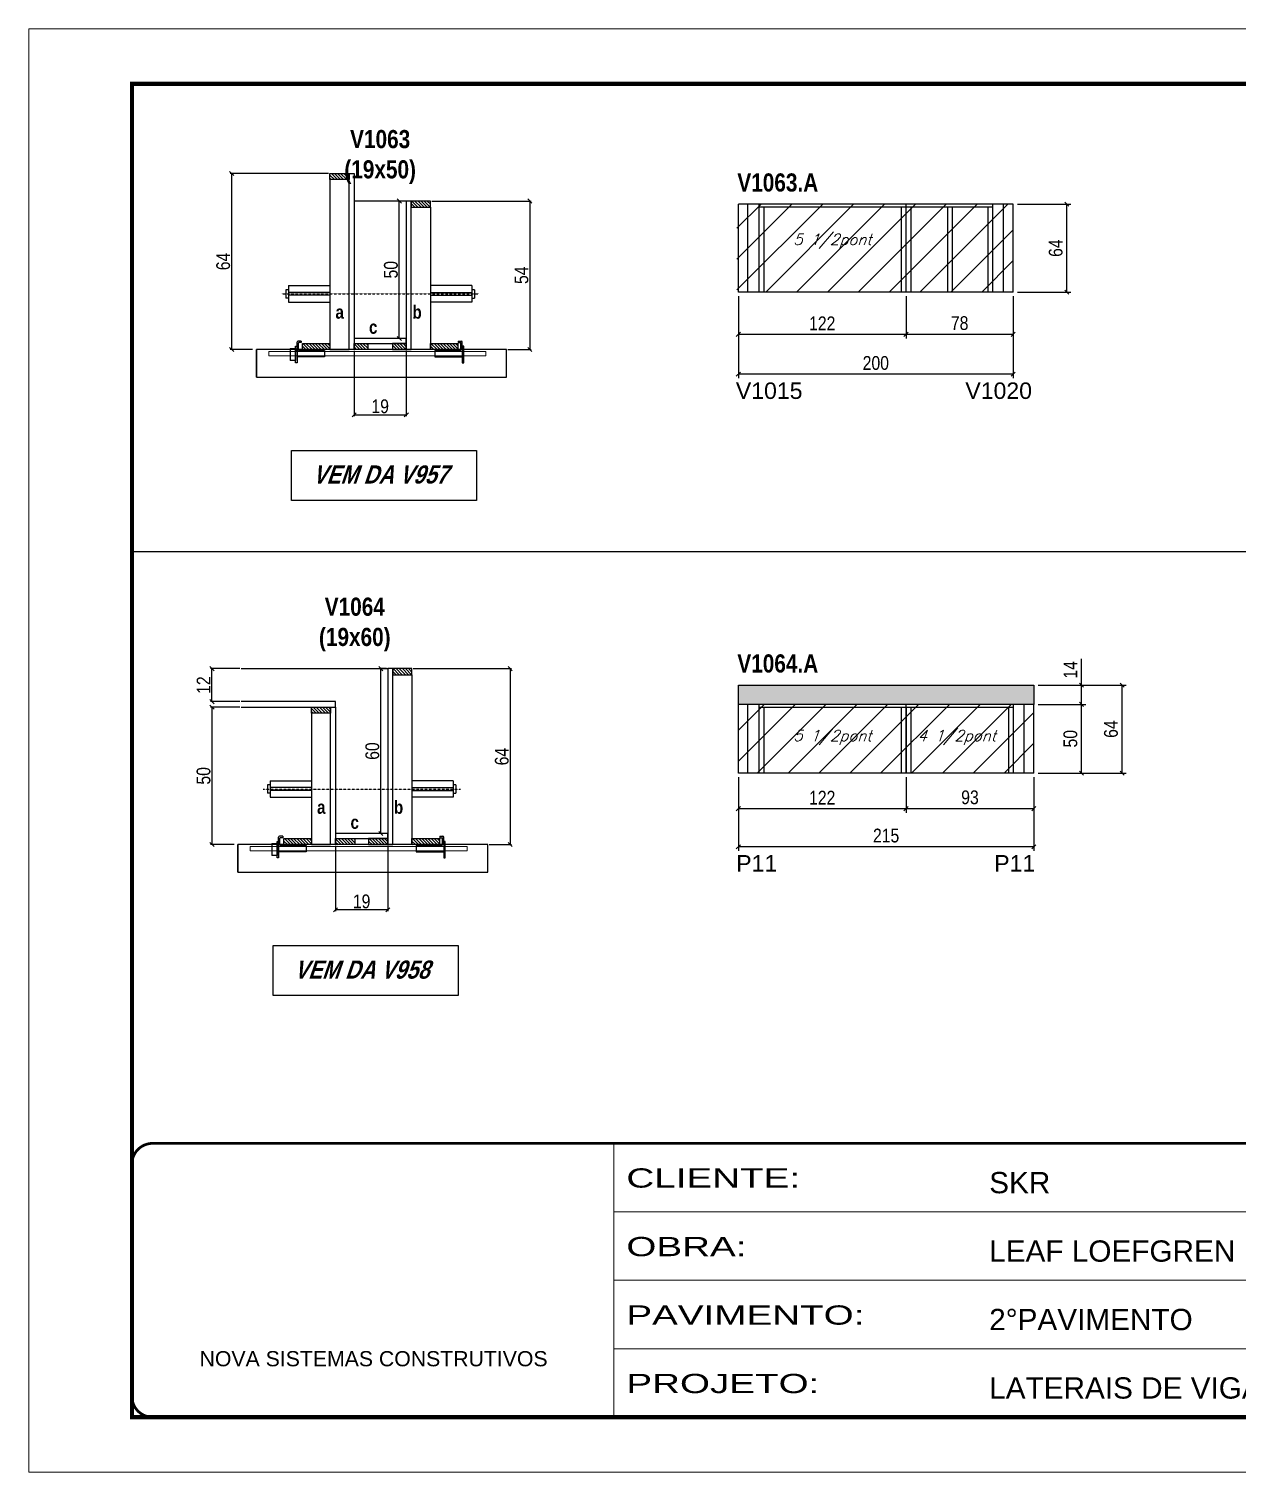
# Model space of a CAD drawing. Extents: x 3309 to 9563, y -2522 to 14608.
# Drawn here: x 8078 to 8957, y 5518 to 6568 of the extents above; entities that cross this region are included whole.
import ezdxf

# ---------------------------------------------------------------- set-up
doc = ezdxf.new("R2010")
doc.units = 0
for name, pattern in [('CONTINUO', [0]), ('DASHED', [0.75, 0.5, -0.25]), ('HIDDEN', [0.375, 0.25, -0.125])]:
    doc.linetypes.add(name, pattern=pattern)
for name, color, linetype in [('5', 5, 'Continuous'), ('barrote', 251, 'Continuous'), ('COTA', 241, 'Continuous'), ('detalhes', 4, 'Continuous'), ('NOMENCLATURA', 7, 'Continuous'), ('Painéis', 200, 'Continuous'), ('presilha', 1, 'Continuous'), ('SARR_2.2x10', 60, 'Continuous'), ('SARR_2.2x7', 40, 'Continuous'), ('SARR_3.5x7', 81, 'Continuous'), ('TENSOR', 3, 'Continuous'), ('texto', 7, 'Continuous')]:
    doc.layers.add(name, color=color, linetype=linetype)
for name, color, linetype, lineweight in [('CONCRETO', 251, 'Continuous', 25), ('Folhas', 255, 'Continuous', 9), ('Hachura', 251, 'Continuous', 9), ('SARRAFO DE PRESSAO', 251, 'DASHED', 9), ('SCO-___-LAJ', 2, 'Continuous', 0)]:
    doc.layers.add(name, color=color, linetype=linetype, lineweight=lineweight)
doc.styles.add('ARIAL', font='arial.ttf')
doc.styles.add('COTA TECNICA', font='techl___.ttf', dxfattribs={"height": 10})
doc.styles.add('COTA TECNICA 2X', font='techl___.ttf', dxfattribs={"height": 10})
doc.styles.add('Romans', font='romans.shx')
doc.styles.get("Standard").update_dxf_attribs({"font": 'arial.ttf'})
doc.styles.add('TECNICA', font='techb___.ttf', dxfattribs={"height": 10})
doc.styles.add('Tecnologia', font='')
doc.styles.get('Tecnologia').set_extended_font_data('Forgotten Futurist')
doc.dimstyles.new('PAINEL', dxfattribs={"dimtxt": 10, "dimasz": 3, "dimexe": 3, "dimexo": 3, "dimgap": 3, "dimtad": 1, "dimdec": 1, "dimzin": 12, "dimdsep": 46, "dimtxsty": 'COTA TECNICA', "dimblk1": 'OBLIQUE', "dimblk2": 'OBLIQUE', "dimsah": 1, "dimcen": 0.9, "dimclrd": 4, "dimclre": 4, "dimclrt": 240, "dimadec": 1, "dimazin": 3, "dimtfac": 1, "dimtdec": 1, "dimtmove": 0, "dimatfit": 3, "dimfxl": 1, "dimtolj": 1, "dimtzin": 12, "dimarcsym": 0})
doc.dimstyles.new('SECAO', dxfattribs={"dimscale": 0.333333, "dimtxt": 5, "dimasz": 9, "dimexe": 3, "dimexo": 3, "dimgap": 3, "dimtad": 1, "dimdec": 1, "dimlfac": 0.5, "dimzin": 12, "dimdsep": 46, "dimtxsty": 'COTA TECNICA 2X', "dimblk1": 'OBLIQUE', "dimblk2": 'OBLIQUE', "dimsah": 1, "dimcen": 0.9, "dimclrd": 4, "dimclre": 4, "dimclrt": 240, "dimadec": 1, "dimazin": 3, "dimtfac": 1, "dimtdec": 1, "dimtmove": 0, "dimatfit": 3, "dimfxl": 1, "dimtolj": 1, "dimtzin": 12, "dimarcsym": 0})
pattern_1 = [(135, (41549.996, -117177.614), (-1.122532015, -1.122532015), [])]
pattern_2 = [(135, (41536.551, -117537.8027), (-1.122532015, -1.122532015), [])]

# ---------------------------------------------------------------- blocks, each defined once
blk = doc.blocks.new('9999999999')
at = {"color": 30, "linetype": 'CONTINUO'}
for p, q in [((98564.6, 34230.2), (98564.6, 34429.4)), ((98564.6, 34379.6), (99584, 34379.6)), ((98564.6, 34329.8), (99488, 34329.8)), ((98564.6, 34280), (99488, 34280))]:
    blk.add_line(p, q, dxfattribs=at)
at = {"color": 30, "linetype": 'CONTINUO', "const_width": 2}
blk.add_lwpolyline([(99584, 34230.2), (99584, 34414.4, 0.414214), (99569, 34429.4), (98229, 34429.4, 0.414214), (98214, 34414.4), (98214, 34245.2, 0.414214), (98229, 34230.2), (99584, 34230.2)], format="xyb", dxfattribs=at)
at = {"layer": 'Folhas'}
blk.add_lwpolyline([(98139, 34190.2), (99624, 34190.2), (99624, 35240.2), (98139, 35240.2)], close=True, dxfattribs=at)
at = {"layer": 'Folhas', "color": 30, "const_width": 3}
blk.add_lwpolyline([(98214, 34230.2), (99584, 34230.2), (99584, 35200.2), (98214, 35200.2)], close=True, dxfattribs=at)
at = {"color": 7, "linetype": 'Continuous', "ltscale": 5, "style": 'ARIAL'}
for s, height, p in [('SKR', 15.48, (98837.7, 34393.1)), ('LEAF LOEFGREN', 15.483, (98837.7, 34343.3)), ('2°PAVIMENTO', 15.483, (98837.7, 34293.5)), ('NOVA SISTEMAS CONSTRUTIVOS', 11.059, (98263.2, 34267.2)), ('LATERAIS DE VIGAS', 15.483, (98837.7, 34243.7))]:
    blk.add_text(s, height=height, dxfattribs=at).set_placement(p)
at = {"layer": 'Folhas', "color": 7, "style": 'Tecnologia', "width": 1.5}
for s, p in [('CLIENTE:', (98573.7, 34397.2)), ('OBRA:', (98573.7, 34347.3)), ('PAVIMENTO:', (98573.7, 34297.5)), ('PROJETO:', (98573.7, 34247.7))]:
    blk.add_text(s, height=14, dxfattribs=at).set_placement(p)
blk = doc.blocks.new('_Oblique')
at = {"color": 0, "linetype": 'ByBlock', "lineweight": -2}
blk.add_line((-0.5, -0.5), (0.5, 0.5), dxfattribs=at)
blk = doc.blocks.new('*D1178')
at = {"layer": 'COTA', "color": 4, "linetype": 'ByBlock', "lineweight": -2, "transparency": 16777216}
for p, q in [((8716.1, 6373.3), (8716.1, 6342.6)), ((8794.1, 6373.3), (8794.1, 6342.6)), ((8794.1, 6345.6), (8716.1, 6345.6))]:
    blk.add_line(p, q, dxfattribs=at)
at = {"layer": 'Defpoints', "color": 0, "linetype": 'ByBlock', "transparency": 16777216}
for p in [(8716.1, 6376.3), (8794.1, 6376.3), (8716.1, 6345.6)]:
    blk.add_point(p, dxfattribs=at)
at = {"layer": 'COTA', "color": 4, "linetype": 'ByBlock', "lineweight": -2, "transparency": 16777216, "xscale": 3, "yscale": 3, "zscale": 3, "rotation": 180}
blk.add_blockref('_Oblique', (8716.1, 6345.6), dxfattribs=at)
at = {"layer": 'COTA', "color": 4, "linetype": 'ByBlock', "lineweight": -2, "transparency": 16777216, "xscale": 3, "yscale": 3, "zscale": 3}
blk.add_blockref('_Oblique', (8794.1, 6345.6), dxfattribs=at)
at = {"layer": 'COTA', "color": 240, "linetype": 'ByBlock', "transparency": 16777216, "insert": (8755.1, 6353.7), "char_height": 10, "attachment_point": 5, "style": 'COTA TECNICA'}
blk.add_mtext('\\A1;78', dxfattribs=at)
blk = doc.blocks.new('*D1179')
at = {"layer": 'COTA', "color": 4, "linetype": 'ByBlock', "lineweight": -2, "transparency": 16777216}
for p, q in [((8594.1, 6373.3), (8594.1, 6342.6)), ((8716.1, 6373.3), (8716.1, 6342.6)), ((8716.1, 6345.6), (8594.1, 6345.6))]:
    blk.add_line(p, q, dxfattribs=at)
at = {"layer": 'Defpoints', "color": 0, "linetype": 'ByBlock', "transparency": 16777216}
for p in [(8594.1, 6376.3), (8716.1, 6376.3), (8594.1, 6345.6)]:
    blk.add_point(p, dxfattribs=at)
at = {"layer": 'COTA', "color": 4, "linetype": 'ByBlock', "lineweight": -2, "transparency": 16777216, "xscale": 3, "yscale": 3, "zscale": 3, "rotation": 180}
blk.add_blockref('_Oblique', (8594.1, 6345.6), dxfattribs=at)
at = {"layer": 'COTA', "color": 4, "linetype": 'ByBlock', "lineweight": -2, "transparency": 16777216, "xscale": 3, "yscale": 3, "zscale": 3}
blk.add_blockref('_Oblique', (8716.1, 6345.6), dxfattribs=at)
at = {"layer": 'COTA', "color": 240, "linetype": 'ByBlock', "transparency": 16777216, "insert": (8655.1, 6353.6), "char_height": 10, "attachment_point": 5, "style": 'COTA TECNICA'}
blk.add_mtext('\\A1;122', dxfattribs=at)
blk = doc.blocks.new('*D1186')
at = {"layer": 'COTA', "color": 4, "linetype": 'ByBlock', "lineweight": -2, "transparency": 16777216}
for p, q in [((8594.1, 6373.3), (8594.1, 6313.6)), ((8794.1, 6373.3), (8794.1, 6313.6)), ((8794.1, 6316.6), (8594.1, 6316.6))]:
    blk.add_line(p, q, dxfattribs=at)
at = {"layer": 'Defpoints', "color": 0, "linetype": 'ByBlock', "transparency": 16777216}
for p in [(8594.1, 6376.3), (8794.1, 6376.3), (8594.1, 6316.6)]:
    blk.add_point(p, dxfattribs=at)
at = {"layer": 'COTA', "color": 4, "linetype": 'ByBlock', "lineweight": -2, "transparency": 16777216, "xscale": 3, "yscale": 3, "zscale": 3, "rotation": 180}
blk.add_blockref('_Oblique', (8594.1, 6316.6), dxfattribs=at)
at = {"layer": 'COTA', "color": 4, "linetype": 'ByBlock', "lineweight": -2, "transparency": 16777216, "xscale": 3, "yscale": 3, "zscale": 3}
blk.add_blockref('_Oblique', (8794.1, 6316.6), dxfattribs=at)
at = {"layer": 'COTA', "color": 240, "linetype": 'ByBlock', "transparency": 16777216, "insert": (8694.1, 6324.7), "char_height": 10, "attachment_point": 5, "style": 'COTA TECNICA'}
blk.add_mtext('\\A1;200', dxfattribs=at)
blk = doc.blocks.new('*D1187')
at = {"layer": 'COTA', "color": 4, "lineweight": -2, "transparency": 16777216}
for p, q in [((8797.1, 6440.3), (8836.1, 6440.3)), ((8833.1, 6376.3), (8833.1, 6440.3)), ((8797.1, 6376.3), (8836.1, 6376.3))]:
    blk.add_line(p, q, dxfattribs=at)
at = {"layer": 'Defpoints', "color": 0, "transparency": 16777216}
for p in [(8794.1, 6440.3), (8833.1, 6440.3), (8794.1, 6376.3)]:
    blk.add_point(p, dxfattribs=at)
at = {"layer": 'COTA', "color": 4, "lineweight": -2, "transparency": 16777216, "xscale": 3, "yscale": 3, "zscale": 3}
for p, rotation in [((8833.1, 6440.3), 90), ((8833.1, 6376.3), 270)]:
    blk.add_blockref('_Oblique', p, dxfattribs=dict(at, rotation=rotation))
at = {"layer": 'COTA', "color": 240, "transparency": 16777216, "insert": (8825, 6408.3), "char_height": 10, "attachment_point": 5, "rotation": 90, "style": 'COTA TECNICA'}
blk.add_mtext('\\A1;64', dxfattribs=at)
blk = doc.blocks.new('PRESILHA METÁLICA 1')
at = {"layer": 'presilha'}
for p, q in [((7.5, 10.6), (7.5, 19.9)), ((12, 21), (8.6, 21)), ((9, 11.6), (9, 18.9)), ((12, 19.5), (9.6, 19.5)), ((12, 21), (12, 19.5)), ((0, 13), (6, 13)), ((0, 13), (0, 0)), ((6, 0), (0, 0)), ((6, 15.5), (7.5, 15.5)), ((6, -2.5), (6, 15.5)), ((6, 13), (6, 0)), ((7.5, 15.5), (7.5, -2.5)), ((37.5, 4.1), (7.5, 4.1)), ((37.5, 11), (9.6, 11)), ((37.5, 11), (37.5, 4.1)), ((7.5, -2.5), (6, -2.5))]:
    blk.add_line(p, q, dxfattribs=at)
for centre, radius, start, end in [((8.6, 19.9), 1.14, 90, 180), ((9.6, 18.9), 0.57, 90, 180), ((9.6, 11.6), 0.57, 180, 270)]:
    blk.add_arc(centre, radius, start, end, dxfattribs=at)
blk = doc.blocks.new('PRESILHA METÁLICA 2')
at = {"layer": 'presilha'}
for p, q in [((-5.2, 23.5), (-5.2, 22)), ((-5.2, 23.5), (-1.9, 23.5)), ((-5.2, 22), (-2.8, 22)), ((-2.2, 14.1), (-2.2, 21.4)), ((0.8, 18), (-0.8, 18)), ((-0.8, 18), (-0.8, 0)), ((-0.8, 14.6), (-0.8, 22.4)), ((0.8, 0), (0.8, 18)), ((-30.8, 13.5), (-30.8, 6.6)), ((-30.8, 13.5), (-2.8, 13.5)), ((-30.8, 6.6), (-0.8, 6.6)), ((-0.8, 0), (0.8, 0))]:
    blk.add_line(p, q, dxfattribs=at)
for centre, radius, start, end in [((-2.8, 21.4), 0.57, 0, 90), ((-1.9, 22.4), 1.14, 0, 90), ((-2.8, 14.1), 0.57, 270, 0)]:
    blk.add_arc(centre, radius, start, end, dxfattribs=at)
blk = doc.blocks.new('*D1182')
at = {"layer": 'COTA', "color": 4, "lineweight": -2, "transparency": 16777216}
for p, q in [((8295.9, 6462.6), (8224.4, 6462.6)), ((8225.4, 6462.6), (8225.4, 6334.6)), ((8240.6, 6334.6), (8224.4, 6334.6))]:
    blk.add_line(p, q, dxfattribs=at)
at = {"layer": 'Defpoints', "color": 0, "transparency": 16777216}
for p in [(8296.9, 6462.6), (8225.4, 6334.6), (8241.6, 6334.6)]:
    blk.add_point(p, dxfattribs=at)
at = {"layer": 'COTA', "color": 4, "lineweight": -2, "transparency": 16777216, "xscale": 3, "yscale": 3, "zscale": 3}
for p, rotation in [((8225.4, 6462.6), 90), ((8225.4, 6334.6), 270)]:
    blk.add_blockref('_Oblique', p, dxfattribs=dict(at, rotation=rotation))
at = {"layer": 'COTA', "color": 240, "transparency": 16777216, "insert": (8219.3, 6398.6), "char_height": 10, "attachment_point": 5, "rotation": 90, "style": 'COTA TECNICA 2X'}
blk.add_mtext('\\A1;64', dxfattribs=at)
blk = doc.blocks.new('*D1183')
at = {"layer": 'COTA', "color": 4, "lineweight": -2, "transparency": 16777216}
for p, q in [((8371.1, 6442.6), (8443.4, 6442.6)), ((8442.4, 6442.6), (8442.4, 6334.6)), ((8426.3, 6334.6), (8443.4, 6334.6))]:
    blk.add_line(p, q, dxfattribs=at)
at = {"layer": 'Defpoints', "color": 0, "transparency": 16777216}
for p in [(8370.1, 6442.6), (8425.3, 6334.6), (8442.4, 6334.6)]:
    blk.add_point(p, dxfattribs=at)
at = {"layer": 'COTA', "color": 4, "lineweight": -2, "transparency": 16777216, "xscale": 3, "yscale": 3, "zscale": 3}
for p, rotation in [((8442.4, 6442.6), 90), ((8442.4, 6334.6), 270)]:
    blk.add_blockref('_Oblique', p, dxfattribs=dict(at, rotation=rotation))
at = {"layer": 'COTA', "color": 240, "transparency": 16777216, "insert": (8436.3, 6388.6), "char_height": 10, "attachment_point": 5, "rotation": 90, "style": 'COTA TECNICA 2X'}
blk.add_mtext('\\A1;54', dxfattribs=at)
blk = doc.blocks.new('*D1184')
at = {"layer": 'COTA', "color": 4, "lineweight": -2, "transparency": 16777216}
for p, q in [((8351.5, 6442.6), (8346.4, 6442.6)), ((8347.4, 6342.6), (8347.4, 6442.6)), ((8351.5, 6342.6), (8346.4, 6342.6))]:
    blk.add_line(p, q, dxfattribs=at)
at = {"layer": 'Defpoints', "color": 0, "transparency": 16777216}
for p in [(8347.4, 6442.6), (8352.5, 6442.6), (8352.5, 6342.6)]:
    blk.add_point(p, dxfattribs=at)
at = {"layer": 'COTA', "color": 4, "lineweight": -2, "transparency": 16777216, "xscale": 3, "yscale": 3, "zscale": 3}
for p, rotation in [((8347.4, 6442.6), 90), ((8347.4, 6342.6), 270)]:
    blk.add_blockref('_Oblique', p, dxfattribs=dict(at, rotation=rotation))
at = {"layer": 'COTA', "color": 240, "transparency": 16777216, "insert": (8341.3, 6392.6), "char_height": 10, "attachment_point": 5, "rotation": 90, "style": 'COTA TECNICA 2X'}
blk.add_mtext('\\A1;50', dxfattribs=at)
blk = doc.blocks.new('*D1185')
at = {"layer": 'COTA', "color": 4, "lineweight": -2, "transparency": 16777216}
for p, q in [((8314.5, 6333.6), (8314.5, 6286.1)), ((8352.5, 6333.6), (8352.5, 6286.1)), ((8314.5, 6287.1), (8352.5, 6287.1))]:
    blk.add_line(p, q, dxfattribs=at)
at = {"layer": 'Defpoints', "color": 0, "transparency": 16777216}
for p in [(8314.5, 6334.6), (8352.5, 6334.6), (8352.5, 6287.1)]:
    blk.add_point(p, dxfattribs=at)
at = {"layer": 'COTA', "color": 4, "lineweight": -2, "transparency": 16777216, "xscale": 3, "yscale": 3, "zscale": 3, "rotation": 180}
blk.add_blockref('_Oblique', (8314.5, 6287.1), dxfattribs=at)
at = {"layer": 'COTA', "color": 4, "lineweight": -2, "transparency": 16777216, "xscale": 3, "yscale": 3, "zscale": 3}
blk.add_blockref('_Oblique', (8352.5, 6287.1), dxfattribs=at)
at = {"layer": 'COTA', "color": 240, "transparency": 16777216, "insert": (8333.5, 6293.2), "char_height": 10, "attachment_point": 5, "style": 'COTA TECNICA 2X'}
blk.add_mtext('\\A1;19', dxfattribs=at)
blk = doc.blocks.new('*D1192')
at = {"layer": 'COTA', "color": 4, "lineweight": -2, "transparency": 16777216}
for p, q in [((8301, 5973.4), (8301, 5925.9)), ((8339, 5973.4), (8339, 5925.9)), ((8339, 5926.9), (8301, 5926.9))]:
    blk.add_line(p, q, dxfattribs=at)
at = {"layer": 'Defpoints', "color": 0, "transparency": 16777216}
for p in [(8301, 5974.4), (8339, 5974.4), (8301, 5926.9)]:
    blk.add_point(p, dxfattribs=at)
at = {"layer": 'COTA', "color": 4, "lineweight": -2, "transparency": 16777216, "xscale": 3, "yscale": 3, "zscale": 3, "rotation": 180}
blk.add_blockref('_Oblique', (8301, 5926.9), dxfattribs=at)
at = {"layer": 'COTA', "color": 4, "lineweight": -2, "transparency": 16777216, "xscale": 3, "yscale": 3, "zscale": 3}
blk.add_blockref('_Oblique', (8339, 5926.9), dxfattribs=at)
at = {"layer": 'COTA', "color": 240, "transparency": 16777216, "insert": (8320, 5933), "char_height": 10, "attachment_point": 5, "style": 'COTA TECNICA 2X'}
blk.add_mtext('\\A1;19', dxfattribs=at)
blk = doc.blocks.new('*D1193')
at = {"layer": 'COTA', "color": 4, "lineweight": -2, "transparency": 16777216}
for p, q in [((8357.6, 6102.4), (8429.1, 6102.4)), ((8428.1, 6102.4), (8428.1, 5974.4)), ((8412.8, 5974.4), (8429.1, 5974.4))]:
    blk.add_line(p, q, dxfattribs=at)
at = {"layer": 'Defpoints', "color": 0, "transparency": 16777216}
for p in [(8356.6, 6102.4), (8411.8, 5974.4), (8428.1, 5974.4)]:
    blk.add_point(p, dxfattribs=at)
at = {"layer": 'COTA', "color": 4, "lineweight": -2, "transparency": 16777216, "xscale": 3, "yscale": 3, "zscale": 3}
for p, rotation in [((8428.1, 6102.4), 90), ((8428.1, 5974.4), 270)]:
    blk.add_blockref('_Oblique', p, dxfattribs=dict(at, rotation=rotation))
at = {"layer": 'COTA', "color": 240, "transparency": 16777216, "insert": (8422, 6038.4), "char_height": 10, "attachment_point": 5, "rotation": 90, "style": 'COTA TECNICA 2X'}
blk.add_mtext('\\A1;64', dxfattribs=at)
blk = doc.blocks.new('*D1194')
at = {"layer": 'COTA', "color": 4, "lineweight": -2, "transparency": 16777216}
for p, q in [((8231.3, 6074.4), (8210.1, 6074.4)), ((8211.1, 6074.4), (8211.1, 5974.4)), ((8227.2, 5974.4), (8210.1, 5974.4))]:
    blk.add_line(p, q, dxfattribs=at)
at = {"layer": 'Defpoints', "color": 0, "transparency": 16777216}
for p in [(8232.3, 6074.4), (8211.1, 5974.4), (8228.2, 5974.4)]:
    blk.add_point(p, dxfattribs=at)
at = {"layer": 'COTA', "color": 4, "lineweight": -2, "transparency": 16777216, "xscale": 3, "yscale": 3, "zscale": 3}
for p, rotation in [((8211.1, 6074.4), 90), ((8211.1, 5974.4), 270)]:
    blk.add_blockref('_Oblique', p, dxfattribs=dict(at, rotation=rotation))
at = {"layer": 'COTA', "color": 240, "transparency": 16777216, "insert": (8205, 6024.4), "char_height": 10, "attachment_point": 5, "rotation": 90, "style": 'COTA TECNICA 2X'}
blk.add_mtext('\\A1;50', dxfattribs=at)
blk = doc.blocks.new('*D1195')
at = {"layer": 'COTA', "color": 4, "lineweight": -2, "transparency": 16777216}
for p, q in [((8338, 6102.4), (8332.9, 6102.4)), ((8333.9, 5982.4), (8333.9, 6102.4)), ((8338, 5982.4), (8332.9, 5982.4))]:
    blk.add_line(p, q, dxfattribs=at)
at = {"layer": 'Defpoints', "color": 0, "transparency": 16777216}
for p in [(8333.9, 6102.4), (8339, 6102.4), (8339, 5982.4)]:
    blk.add_point(p, dxfattribs=at)
at = {"layer": 'COTA', "color": 4, "lineweight": -2, "transparency": 16777216, "xscale": 3, "yscale": 3, "zscale": 3}
for p, rotation in [((8333.9, 6102.4), 90), ((8333.9, 5982.4), 270)]:
    blk.add_blockref('_Oblique', p, dxfattribs=dict(at, rotation=rotation))
at = {"layer": 'COTA', "color": 240, "transparency": 16777216, "insert": (8327.8, 6042.4), "char_height": 10, "attachment_point": 5, "rotation": 90, "style": 'COTA TECNICA 2X'}
blk.add_mtext('\\A1;60', dxfattribs=at)
blk = doc.blocks.new('*D1196')
at = {"layer": 'COTA', "color": 4, "lineweight": -2, "transparency": 16777216}
for p, q in [((8231.3, 6102.4), (8210.1, 6102.4)), ((8211.1, 6078.4), (8211.1, 6102.4)), ((8231.3, 6078.4), (8210.1, 6078.4))]:
    blk.add_line(p, q, dxfattribs=at)
at = {"layer": 'Defpoints', "color": 0, "transparency": 16777216}
for p in [(8211.1, 6102.4), (8232.3, 6102.4), (8232.3, 6078.4)]:
    blk.add_point(p, dxfattribs=at)
at = {"layer": 'COTA', "color": 4, "lineweight": -2, "transparency": 16777216, "xscale": 3, "yscale": 3, "zscale": 3}
for p, rotation in [((8211.1, 6102.4), 90), ((8211.1, 6078.4), 270)]:
    blk.add_blockref('_Oblique', p, dxfattribs=dict(at, rotation=rotation))
at = {"layer": 'COTA', "color": 240, "transparency": 16777216, "insert": (8205, 6090.4), "char_height": 10, "attachment_point": 5, "rotation": 90, "style": 'COTA TECNICA 2X'}
blk.add_mtext('\\A1;12', dxfattribs=at)
blk = doc.blocks.new('*D1197')
at = {"layer": 'COTA', "color": 4, "linetype": 'ByBlock', "lineweight": -2, "transparency": 16777216}
for p, q in [((8716.1, 6023.4), (8716.1, 5997.5)), ((8809.1, 6023.4), (8809.1, 5997.5)), ((8809.1, 6000.5), (8716.1, 6000.5))]:
    blk.add_line(p, q, dxfattribs=at)
at = {"layer": 'Defpoints', "color": 0, "linetype": 'ByBlock', "transparency": 16777216}
for p in [(8716.1, 6026.4), (8809.1, 6026.4), (8716.1, 6000.5)]:
    blk.add_point(p, dxfattribs=at)
at = {"layer": 'COTA', "color": 4, "linetype": 'ByBlock', "lineweight": -2, "transparency": 16777216, "xscale": 3, "yscale": 3, "zscale": 3, "rotation": 180}
blk.add_blockref('_Oblique', (8716.1, 6000.5), dxfattribs=at)
at = {"layer": 'COTA', "color": 4, "linetype": 'ByBlock', "lineweight": -2, "transparency": 16777216, "xscale": 3, "yscale": 3, "zscale": 3}
blk.add_blockref('_Oblique', (8809.1, 6000.5), dxfattribs=at)
at = {"layer": 'COTA', "color": 240, "linetype": 'ByBlock', "transparency": 16777216, "insert": (8762.6, 6008.7), "char_height": 10, "attachment_point": 5, "style": 'COTA TECNICA'}
blk.add_mtext('\\A1;93', dxfattribs=at)
blk = doc.blocks.new('*D1198')
at = {"layer": 'COTA', "color": 4, "linetype": 'ByBlock', "lineweight": -2, "transparency": 16777216}
for p, q in [((8594.1, 6023.4), (8594.1, 5997.5)), ((8716.1, 6023.4), (8716.1, 5997.5)), ((8716.1, 6000.5), (8594.1, 6000.5))]:
    blk.add_line(p, q, dxfattribs=at)
at = {"layer": 'Defpoints', "color": 0, "linetype": 'ByBlock', "transparency": 16777216}
for p in [(8594.1, 6026.4), (8716.1, 6026.4), (8594.1, 6000.5)]:
    blk.add_point(p, dxfattribs=at)
at = {"layer": 'COTA', "color": 4, "linetype": 'ByBlock', "lineweight": -2, "transparency": 16777216, "xscale": 3, "yscale": 3, "zscale": 3, "rotation": 180}
blk.add_blockref('_Oblique', (8594.1, 6000.5), dxfattribs=at)
at = {"layer": 'COTA', "color": 4, "linetype": 'ByBlock', "lineweight": -2, "transparency": 16777216, "xscale": 3, "yscale": 3, "zscale": 3}
blk.add_blockref('_Oblique', (8716.1, 6000.5), dxfattribs=at)
at = {"layer": 'COTA', "color": 240, "linetype": 'ByBlock', "transparency": 16777216, "insert": (8655.1, 6008.5), "char_height": 10, "attachment_point": 5, "style": 'COTA TECNICA'}
blk.add_mtext('\\A1;122', dxfattribs=at)
blk = doc.blocks.new('*D1202')
at = {"layer": 'COTA', "color": 4, "linetype": 'ByBlock', "lineweight": -2, "transparency": 16777216}
for p, q in [((8594.1, 6023.4), (8594.1, 5969.8)), ((8809.1, 6023.4), (8809.1, 5969.8)), ((8809.1, 5972.8), (8594.1, 5972.8))]:
    blk.add_line(p, q, dxfattribs=at)
at = {"layer": 'Defpoints', "color": 0, "linetype": 'ByBlock', "transparency": 16777216}
for p in [(8594.1, 6026.4), (8809.1, 6026.4), (8594.1, 5972.8)]:
    blk.add_point(p, dxfattribs=at)
at = {"layer": 'COTA', "color": 4, "linetype": 'ByBlock', "lineweight": -2, "transparency": 16777216, "xscale": 3, "yscale": 3, "zscale": 3, "rotation": 180}
blk.add_blockref('_Oblique', (8594.1, 5972.8), dxfattribs=at)
at = {"layer": 'COTA', "color": 4, "linetype": 'ByBlock', "lineweight": -2, "transparency": 16777216, "xscale": 3, "yscale": 3, "zscale": 3}
blk.add_blockref('_Oblique', (8809.1, 5972.8), dxfattribs=at)
at = {"layer": 'COTA', "color": 240, "linetype": 'ByBlock', "transparency": 16777216, "insert": (8701.6, 5980.9), "char_height": 10, "attachment_point": 5, "style": 'COTA TECNICA'}
blk.add_mtext('\\A1;215', dxfattribs=at)
blk = doc.blocks.new('*D1203')
at = {"layer": 'COTA', "color": 4, "lineweight": -2, "transparency": 16777216}
for p, q in [((8812.1, 6076.4), (8846.8, 6076.4)), ((8843.8, 6026.4), (8843.8, 6076.4)), ((8812.1, 6026.4), (8846.8, 6026.4))]:
    blk.add_line(p, q, dxfattribs=at)
at = {"layer": 'Defpoints', "color": 0, "transparency": 16777216}
for p in [(8809.1, 6076.4), (8843.8, 6076.4), (8809.1, 6026.4)]:
    blk.add_point(p, dxfattribs=at)
at = {"layer": 'COTA', "color": 4, "lineweight": -2, "transparency": 16777216, "xscale": 3, "yscale": 3, "zscale": 3}
for p, rotation in [((8843.8, 6076.4), 90), ((8843.8, 6026.4), 270)]:
    blk.add_blockref('_Oblique', p, dxfattribs=dict(at, rotation=rotation))
at = {"layer": 'COTA', "color": 240, "transparency": 16777216, "insert": (8835.7, 6051.4), "char_height": 10, "attachment_point": 5, "rotation": 90, "style": 'COTA TECNICA'}
blk.add_mtext('\\A1;50', dxfattribs=at)
blk = doc.blocks.new('*D1204')
at = {"layer": 'COTA', "color": 4, "lineweight": -2, "transparency": 16777216}
for p, q in [((8843.8, 6090.4), (8843.8, 6109.5)), ((8812.1, 6090.4), (8846.8, 6090.4)), ((8843.8, 6076.4), (8843.8, 6090.4)), ((8812.1, 6076.4), (8846.8, 6076.4))]:
    blk.add_line(p, q, dxfattribs=at)
at = {"layer": 'Defpoints', "color": 0, "transparency": 16777216}
for p in [(8809.1, 6090.4), (8843.8, 6090.4), (8809.1, 6076.4)]:
    blk.add_point(p, dxfattribs=at)
at = {"layer": 'COTA', "color": 4, "lineweight": -2, "transparency": 16777216, "xscale": 3, "yscale": 3, "zscale": 3}
for p, rotation in [((8843.8, 6090.4), 90), ((8843.8, 6076.4), 270)]:
    blk.add_blockref('_Oblique', p, dxfattribs=dict(at, rotation=rotation))
at = {"layer": 'COTA', "color": 240, "transparency": 16777216, "insert": (8835.7, 6101.5), "char_height": 10, "attachment_point": 5, "rotation": 90, "style": 'COTA TECNICA'}
blk.add_mtext('\\A1;14', dxfattribs=at)
blk = doc.blocks.new('*D1199')
at = {"layer": 'COTA', "color": 4, "lineweight": -2, "transparency": 16777216}
for p, q in [((8812.1, 6090.4), (8876.3, 6090.4)), ((8873.3, 6026.4), (8873.3, 6090.4)), ((8812.1, 6026.4), (8876.3, 6026.4))]:
    blk.add_line(p, q, dxfattribs=at)
at = {"layer": 'Defpoints', "color": 0, "transparency": 16777216}
for p in [(8809.1, 6090.4), (8873.3, 6090.4), (8809.1, 6026.4)]:
    blk.add_point(p, dxfattribs=at)
at = {"layer": 'COTA', "color": 4, "lineweight": -2, "transparency": 16777216, "xscale": 3, "yscale": 3, "zscale": 3}
for p, rotation in [((8873.3, 6090.4), 90), ((8873.3, 6026.4), 270)]:
    blk.add_blockref('_Oblique', p, dxfattribs=dict(at, rotation=rotation))
at = {"layer": 'COTA', "color": 240, "transparency": 16777216, "insert": (8865.2, 6058.4), "char_height": 10, "attachment_point": 5, "rotation": 90, "style": 'COTA TECNICA'}
blk.add_mtext('\\A1;64', dxfattribs=at)

msp = doc.modelspace()

# ---------------------------------------------------------------- hatches: boundary and pattern name
at = {"layer": 'COTA'}
h = msp.add_hatch(dxfattribs=at)
h.set_pattern_fill('AR-CONC', color=256, scale=0.03)
h.set_pattern_definition([(50, (3506.227, -2407.258), (5.46554, -0.4781726), [0.5715, -6.2865]), (355, (3506.227, -2407.258), (-1.0573026, 5.7317054), [0.4572, -5.0292175]), (100.451445, (3506.6824, -2407.2976), (4.4082374, 5.2535326), [0.4857003, -5.3427073]), (46.1842, (3506.227, -2405.734), (8.132371, -1.26127), [0.85725, -9.42975]), (96.63556, (3506.905, -2405.839), (7.122124, 7.422784), [0.728551, -8.014068]), (351.18415, (3506.227, -2405.734), (7.122124, 7.422784), [0.685799, -7.543792]), (21, (3506.989, -2406.115), (4.5484317, -3.067956), [0.5715, -6.2865]), (326, (3506.989, -2406.115), (1.854061, 5.525639), [0.4572, -5.0292]), (71.451445, (3507.368, -2406.3705), (6.4024926, 2.457683), [0.4857003, -5.342698]), (37.5, (3506.227, -2407.2578), (0.0926581, 2.53665117), [0, -4.96824, 0, -5.1054, 0, -5.04825]), (7.5, (3506.227, -2407.2578), (2.0045899, 3.00541724), [0, -2.91084, 0, -4.85394, 0, -1.92405]), (327.5, (3504.5277, -2407.2578), (4.06771786, -0.1718623), [0, -1.905, 0, -5.9436, 0, -7.8867]), (317.5, (3503.7657, -2407.2578), (4.4438754, 0.7627947), [0, -2.4765, 0, -3.94716, 0, -5.6007])])
h.paths.add_polyline_path([(8594.07, 6090.4), (8594.07, 6076.4), (8809.07, 6076.4), (8809.07, 6090.4)])
at = {"layer": 'Hachura', "linetype": 'ByBlock'}
h = msp.add_hatch(dxfattribs=at)
h.set_pattern_fill('ANSI31', color=256, scale=5)
h.set_pattern_definition([(45, (4767.5, 374.579), (-11.22532, 11.22532), [])])
h.paths.add_polyline_path([(8715.07, 6440.31), (8593.07, 6440.31), (8593.07, 6376.31), (8715.07, 6376.31)])
h.paths.add_polyline_path([(8794.07, 6440.31), (8715.07, 6440.31), (8715.07, 6376.31), (8794.07, 6376.31)])
h.paths.add_polyline_path([(9103.71, 6440.31), (8981.71, 6440.31), (8981.71, 6386.31), (9103.71, 6386.31)])
h.paths.add_polyline_path([(9182.71, 6440.31), (9103.71, 6440.31), (9103.71, 6386.31), (9182.71, 6386.31)])
h = msp.add_hatch(dxfattribs=at)
h.set_pattern_fill('ANSI31', color=256, scale=5)
h.set_pattern_definition([(45, (4780.462, -1078.737), (-11.22532, 11.22532), [])])
h.paths.add_polyline_path([(8716.07, 6076.4), (8594.07, 6076.4), (8594.07, 6026.4), (8716.07, 6026.4)])
h.paths.add_polyline_path([(8716.07, 6076.4), (8716.07, 6026.4), (8809.07, 6026.4), (8809.07, 6076.4)])
at = {"layer": 'SARR_2.2x10'}
h = msp.add_hatch(dxfattribs=at)
h.set_pattern_fill('ANSI31', color=256, scale=0.5, angle=90)
h.set_pattern_definition([(135, (41470.396, -117177.614), (-1.122532015, -1.122532015), [])])
h.paths.add_polyline_path([(8276.86, 6338.96), (8276.86, 6334.56), (8296.86, 6334.56), (8296.86, 6338.96)])
h = msp.add_hatch(dxfattribs=at)
h.set_pattern_fill('ANSI31', color=256, scale=0.5, angle=90)
h.set_pattern_definition([(135, (41563.596, -117177.614), (-1.122532015, -1.122532015), [])])
h.paths.add_polyline_path([(8370.06, 6338.96), (8370.06, 6334.56), (8390.06, 6334.56), (8390.06, 6338.96)])
h = msp.add_hatch(dxfattribs=at)
h.set_pattern_fill('ANSI31', color=256, scale=0.5, angle=90)
h.set_pattern_definition([(135, (41456.951, -117537.8027), (-1.122532015, -1.122532015), [])])
h.paths.add_polyline_path([(8263.41, 5978.77), (8263.41, 5974.37), (8283.41, 5974.37), (8283.41, 5978.77)])
h = msp.add_hatch(dxfattribs=at)
h.set_pattern_fill('ANSI31', color=256, scale=0.5, angle=90)
h.set_pattern_definition([(135, (41550.151, -117537.8027), (-1.122532015, -1.122532015), [])])
h.paths.add_polyline_path([(8356.61, 5978.77), (8356.61, 5974.37), (8376.61, 5974.37), (8376.61, 5978.77)])
at = {"layer": 'SARR_2.2x7'}
h = msp.add_hatch(dxfattribs=at)
h.set_pattern_fill('ANSI31', color=256, scale=0.5, angle=90)
h.set_pattern_definition([(135, (41484.396, -117054.014), (-1.122532015, -1.122532015), [])])
h.paths.add_polyline_path([(8310.86, 6462.56), (8310.86, 6458.16), (8296.86, 6458.16), (8296.86, 6462.56)])
h = msp.add_hatch(dxfattribs=at)
h.set_pattern_fill('ANSI31', color=256, scale=0.5, angle=90)
h.set_pattern_definition([(135, (41464.396, -117074.014), (-1.122532015, -1.122532015), [])])
h.paths.add_polyline_path([(8356.06, 6442.56), (8356.06, 6438.16), (8370.06, 6438.16), (8370.06, 6442.56)])
h = msp.add_hatch(dxfattribs=at)
h.set_pattern_fill('ANSI31', color=256, scale=0.5, angle=90)
h.set_pattern_definition(pattern_1)
h.paths.add_polyline_path([(8324.46, 6334.56), (8324.46, 6338.96), (8314.46, 6338.96), (8314.46, 6334.56)])
h = msp.add_hatch(dxfattribs=at)
h.set_pattern_fill('ANSI31', color=256, scale=0.5, angle=90)
h.set_pattern_definition(pattern_1)
h.paths.add_polyline_path([(8342.46, 6338.96), (8342.46, 6334.56), (8352.46, 6334.56), (8352.46, 6338.96)])
h = msp.add_hatch(dxfattribs=at)
h.set_pattern_fill('ANSI31', color=256, scale=0.5, angle=90)
h.set_pattern_definition([(135, (41470.951, -117414.2027), (-1.122532015, -1.122532015), [])])
h.paths.add_polyline_path([(8342.61, 6102.37), (8342.61, 6097.97), (8356.61, 6097.97), (8356.61, 6102.37)])
h = msp.add_hatch(dxfattribs=at)
h.set_pattern_fill('ANSI31', color=256, scale=0.5, angle=90)
h.set_pattern_definition([(135, (41450.951, -117442.2027), (-1.122532015, -1.122532015), [])])
h.paths.add_polyline_path([(8297.41, 6074.37), (8297.41, 6069.97), (8283.41, 6069.97), (8283.41, 6074.37)])
h = msp.add_hatch(dxfattribs=at)
h.set_pattern_fill('ANSI31', color=256, scale=0.5, angle=90)
h.set_pattern_definition(pattern_2)
h.paths.add_polyline_path([(8315.01, 5974.37), (8315.01, 5978.77), (8301.01, 5978.77), (8301.01, 5974.37)])
h = msp.add_hatch(dxfattribs=at)
h.set_pattern_fill('ANSI31', color=256, scale=0.5, angle=90)
h.set_pattern_definition(pattern_2)
h.paths.add_polyline_path([(8325.01, 5978.77), (8325.01, 5974.37), (8339.01, 5974.37), (8339.01, 5978.77)])

# ---------------------------------------------------------------- linework, layer by layer
at = {"ltscale": 3}
for p, q in [((8264.86, 6378.01), (8264.86, 6372.01)), ((8266.86, 6378.01), (8264.86, 6378.01)), ((8266.86, 6381.01), (8266.86, 6369.01)), ((8266.86, 6381.01), (8296.86, 6381.01)), ((8296.86, 6376.01), (8266.86, 6376.01)), ((8296.86, 6374.01), (8266.86, 6374.01)), ((8400.06, 6381.01), (8370.06, 6381.01)), ((8370.06, 6376.01), (8400.06, 6376.01)), ((8370.06, 6374.01), (8400.06, 6374.01)), ((8400.06, 6381.01), (8400.06, 6369.01)), ((8402.06, 6378.01), (8400.06, 6378.01)), ((8402.06, 6378.01), (8402.06, 6372.01)), ((8266.86, 6372.01), (8264.86, 6372.01)), ((8266.86, 6369.01), (8296.86, 6369.01)), ((8400.06, 6369.01), (8370.06, 6369.01)), ((8400.06, 6372.01), (8402.06, 6372.01)), ((8251.41, 6017.82), (8251.41, 6011.82)), ((8253.41, 6017.82), (8251.41, 6017.82)), ((8253.41, 6020.82), (8253.41, 6008.82)), ((8253.41, 6020.82), (8283.41, 6020.82)), ((8386.61, 6020.82), (8356.61, 6020.82)), ((8386.61, 6020.82), (8386.61, 6008.82)), ((8388.61, 6017.82), (8386.61, 6017.82)), ((8388.61, 6017.82), (8388.61, 6011.82)), ((8253.41, 6011.82), (8251.41, 6011.82)), ((8283.41, 6015.82), (8253.41, 6015.82)), ((8283.41, 6013.82), (8253.41, 6013.82)), ((8253.41, 6008.82), (8283.41, 6008.82)), ((8356.61, 6015.82), (8386.61, 6015.82)), ((8356.61, 6013.82), (8386.61, 6013.82)), ((8386.61, 6008.82), (8356.61, 6008.82)), ((8386.61, 6011.82), (8388.61, 6011.82))]:
    msp.add_line(p, q, dxfattribs=at)
at = {"layer": 'barrote'}
for points in [[(8243.4, 6314.56), (8425.32, 6314.56), (8425.32, 6334.56), (8243.4, 6334.56)], [(8229.96, 5954.37), (8411.87, 5954.37), (8411.87, 5974.37), (8229.96, 5974.37)]]:
    msp.add_lwpolyline(points, close=True, dxfattribs=at)
at = {"layer": 'CONCRETO', "linetype": 'Continuous'}
for p, q in [((8352.46, 6442.56), (8314.46, 6442.56)), ((8232.31, 6102.37), (8339.01, 6102.37))]:
    msp.add_line(p, q, dxfattribs=at)
at = {"layer": 'COTA'}
for p, q in [((8152.87, 6187.65), (9522.87, 6187.65)), ((8594.07, 6076.4, 0), (8594.07, 6090.4, 0)), ((8594.07, 6090.4, 0), (8809.07, 6090.4, 0)), ((8809.07, 6090.4, 0), (8809.07, 6076.4, 0))]:
    msp.add_line(p, q, dxfattribs=at)
at = {"layer": 'detalhes', "color": 250}
for p, q in [((8243.4, 6314.56), (8243.4, 6334.56)), ((8229.96, 5954.37), (8229.96, 5974.37))]:
    msp.add_line(p, q, dxfattribs=at)
at = {"layer": 'NOMENCLATURA', "elevation": 0}
for points in [[(8269.02, 6261.19), (8403.56, 6261.19), (8403.56, 6224.74), (8269.02, 6224.74)], [(8255.58, 5901.01), (8390.11, 5901.01), (8390.11, 5864.55), (8255.58, 5864.55)]]:
    msp.add_lwpolyline(points, close=True, dxfattribs=at)
at = {"layer": 'Painéis', "linetype": 'ByBlock'}
for p, q in [((8794.07, 6440.31, 0), (8594.07, 6440.31, 0)), ((8594.07, 6376.31, 0), (8594.07, 6440.31, 0)), ((8716.07, 6376.31, 0), (8716.07, 6440.31, 0)), ((8794.07, 6376.31, 0), (8794.07, 6440.31, 0)), ((8794.07, 6376.31, 0), (8594.07, 6376.31, 0)), ((8809.07, 6076.4, 0), (8594.07, 6076.4, 0)), ((8594.07, 6026.4, 0), (8594.07, 6076.4, 0)), ((8716.07, 6026.4, 0), (8716.07, 6076.4, 0)), ((8809.07, 6026.4, 0), (8809.07, 6076.4, 0)), ((8809.07, 6026.4, 0), (8594.07, 6026.4, 0))]:
    msp.add_line(p, q, dxfattribs=at)
at = {"layer": 'Painéis', "linetype": 'Continuous'}
for points in [[(8310.86, 6334.56), (8310.86, 6462.56), (8314.46, 6462.56), (8314.46, 6334.56)], [(8356.06, 6334.56), (8356.06, 6442.56), (8352.46, 6442.56), (8352.46, 6334.56)], [(8352.46, 6342.56), (8314.46, 6342.56), (8314.46, 6338.96), (8352.46, 6338.96)], [(8342.61, 5974.37), (8342.61, 6102.37), (8339.01, 6102.37), (8339.01, 5974.37)], [(8297.41, 5974.37), (8297.41, 6074.37), (8301.01, 6074.37), (8301.01, 5974.37)], [(8339.01, 5982.37), (8301.01, 5982.37), (8301.01, 5978.77), (8339.01, 5978.77)]]:
    msp.add_lwpolyline(points, close=True, dxfattribs=at)
at = {"layer": 'Painéis', "linetype": 'Continuous', "elevation": 0}
msp.add_lwpolyline([(8232.31, 6074.37), (8301.01, 6074.37), (8301.01, 6078.37), (8232.31, 6078.37)], dxfattribs=at)
at = {"layer": 'SARR_2.2x10'}
for points in [[(8276.86, 6338.96), (8296.86, 6338.96), (8296.86, 6334.56), (8276.86, 6334.56)], [(8370.06, 6338.96), (8390.06, 6338.96), (8390.06, 6334.56), (8370.06, 6334.56)], [(8263.41, 5978.77), (8283.41, 5978.77), (8283.41, 5974.37), (8263.41, 5974.37)], [(8356.61, 5978.77), (8376.61, 5978.77), (8376.61, 5974.37), (8356.61, 5974.37)]]:
    msp.add_lwpolyline(points, close=True, dxfattribs=at)
at = {"layer": 'SARR_2.2x7', "linetype": 'Continuous'}
for p, q in [((8601.07, 6376.31, 0), (8601.07, 6440.31, 0)), ((8716.07, 6438.11, 0), (8609.07, 6438.11, 0)), ((8779.07, 6438.11, 0), (8716.07, 6438.11, 0)), ((8787.07, 6376.31, 0), (8787.07, 6440.31, 0)), ((8601.07, 6026.4, 0), (8601.07, 6076.4, 0)), ((8716.07, 6074.2, 0), (8609.07, 6074.2, 0)), ((8794.07, 6074.2, 0), (8716.07, 6074.2, 0)), ((8802.07, 6026.4, 0), (8802.07, 6076.4, 0))]:
    msp.add_line(p, q, dxfattribs=at)
at = {"layer": 'SARR_2.2x7', "elevation": 0}
for points in [[(8296.86, 6462.56), (8310.86, 6462.56), (8310.86, 6458.16), (8296.86, 6458.16)], [(8370.06, 6442.56), (8356.06, 6442.56), (8356.06, 6438.16), (8370.06, 6438.16)], [(8356.61, 6102.37), (8342.61, 6102.37), (8342.61, 6097.97), (8356.61, 6097.97)], [(8283.41, 6074.37), (8297.41, 6074.37), (8297.41, 6069.97), (8283.41, 6069.97)]]:
    msp.add_lwpolyline(points, close=True, dxfattribs=at)
at = {"layer": 'SARR_2.2x7'}
for points in [[(8314.46, 6338.96), (8324.46, 6338.96), (8324.46, 6334.56), (8314.46, 6334.56)], [(8352.46, 6338.96), (8342.46, 6338.96), (8342.46, 6334.56), (8352.46, 6334.56)], [(8301.01, 5978.77), (8315.01, 5978.77), (8315.01, 5974.37), (8301.01, 5974.37)], [(8339.01, 5978.77), (8325.01, 5978.77), (8325.01, 5974.37), (8339.01, 5974.37)]]:
    msp.add_lwpolyline(points, close=True, dxfattribs=at)
at = {"layer": 'SARR_3.5x7'}
for p, q in [((8609.07, 6440.31, 0), (8609.07, 6376.31, 0)), ((8612.57, 6438.11, 0), (8612.57, 6376.31, 0)), ((8712.57, 6438.11, 0), (8712.57, 6376.31, 0)), ((8719.57, 6438.11, 0), (8719.57, 6376.31, 0)), ((8746.21, 6438.11, 0), (8746.21, 6376.31, 0)), ((8749.71, 6438.11, 0), (8749.71, 6376.31, 0)), ((8775.57, 6438.11, 0), (8775.57, 6376.31, 0)), ((8779.07, 6440.31, 0), (8779.07, 6376.31, 0)), ((8609.07, 6076.4, 0), (8609.07, 6026.4, 0)), ((8612.57, 6074.2, 0), (8612.57, 6026.4, 0)), ((8712.57, 6074.2, 0), (8712.57, 6026.4, 0)), ((8716.07, 6074.2, 0), (8716.07, 6026.4, 0)), ((8719.57, 6074.2, 0), (8719.57, 6026.4, 0)), ((8790.57, 6074.2, 0), (8790.57, 6026.4, 0)), ((8794.07, 6076.4, 0), (8794.07, 6026.4, 0))]:
    msp.add_line(p, q, dxfattribs=at)
for points in [[(8310.86, 6458.16), (8296.86, 6458.16), (8296.86, 6334.56), (8310.86, 6334.56)], [(8356.06, 6438.16), (8370.06, 6438.16), (8370.06, 6334.56), (8356.06, 6334.56)], [(8342.61, 6097.97), (8356.61, 6097.97), (8356.61, 5974.37), (8342.61, 5974.37)], [(8297.41, 6069.97), (8283.41, 6069.97), (8283.41, 5974.37), (8297.41, 5974.37)]]:
    msp.add_lwpolyline(points, close=True, dxfattribs=at)
at = {"layer": 'SCO-___-LAJ', "color": 1}
for points in [[(8252.4, 6333.22), (8410.24, 6333.22), (8410.24, 6330.02), (8252.4, 6330.02)], [(8238.96, 5973.03), (8396.79, 5973.03), (8396.79, 5969.83), (8238.96, 5969.83)]]:
    msp.add_lwpolyline(points, close=True, dxfattribs=at)
at = {"layer": 'TENSOR', "linetype": 'HIDDEN', "ltscale": 0.5}
for p, q in [((8261.86, 6375.01), (8405.36, 6375.01)), ((8248.41, 6014.82), (8391.92, 6014.82))]:
    msp.add_line(p, q, dxfattribs=at)

# ---------------------------------------------------------------- block references
at = {"layer": 'presilha', "xscale": 0.6666666666666666, "yscale": 0.6666666666666666, "zscale": 0.6666666666666666}
for name, p in [('PRESILHA METÁLICA 1', (8267.99, 6326.59)), ('PRESILHA METÁLICA 2', (8393.74, 6324.92)), ('PRESILHA METÁLICA 1', (8254.54, 5966.4)), ('PRESILHA METÁLICA 2', (8380.29, 5964.73))]:
    msp.add_blockref(name, p, dxfattribs=at)
at = {"layer": 'SARRAFO DE PRESSAO', "color": 6, "linetype": 'ByBlock'}
msp.add_blockref('9999999999', (-90061.11, -28672.37), dxfattribs=at)

# ---------------------------------------------------------------- texts
at = {"layer": '5', "linetype": 'Continuous'}
for s, rotation, p in [('V1015', 0.00004, (8592.27, 6298.59, 0)), ('V1020', 0.00004, (8759.26, 6298.59, 0)), ('P11', 359.99996, (8592.54, 5954.76, 0)), ('P11', 0.00004, (8780.28, 5954.76, 0))]:
    msp.add_text(s, height=12, rotation=rotation, dxfattribs=at).set_placement(p)
at = {"layer": 'detalhes', "style": 'TECNICA'}
for s, p in [('a', (8300.98, 6356.99)), ('b', (8356.96, 6356.98)), ('c', (8325.35, 6346.03)), ('b', (8343.51, 5996.79)), ('a', (8287.54, 5996.8)), ('c', (8311.9, 5985.84))]:
    msp.add_text(s, height=9.6, dxfattribs=at).set_placement(p)
at = {"layer": 'NOMENCLATURA', "style": 'TECNICA'}
for s, p in [('V1063.A', (8593.35, 6449.49, 0)), ('V1064.A', (8593.35, 6099.58, 0))]:
    msp.add_text(s, height=13.2, dxfattribs=at).set_placement(p)
at = {"layer": 'NOMENCLATURA', "char_height": 13.2, "attachment_point": 2, "style": 'TECNICA'}
for s, insert in [('V1063\\P(19x50)', (8333.46, 6494.25)), ('V1064\\P(19x60)', (8315.01, 6154.06))]:
    msp.add_mtext_dynamic_manual_height_columns(s, width=300.2766, gutter_width=1, heights=[0], dxfattribs=dict(at, insert=insert))
at = {"layer": 'NOMENCLATURA', "char_height": 13.2, "width": 300.2766, "attachment_point": 2, "style": 'TECNICA'}
for s, insert in [('{\\Q19;VEM DA V957}', (8333.46, 6250.23)), ('{\\Q19;VEM DA V958}', (8320.01, 5890.04))]:
    msp.add_mtext(s, dxfattribs=dict(at, insert=insert))
at = {"layer": 'texto', "color": 2, "char_height": 8, "attachment_point": 5, "style": 'Romans'}
for s, insert in [('{\\Q19;\\C256;5 1/2pont}', (8662.57, 6413.31, 0)), ('{\\Q19;\\C256;5 1/2pont}', (8662.57, 6052.4, 0)), ('{\\Q19;\\C256;4 1/2pont}', (8753.07, 6052.4, 0))]:
    msp.add_mtext(s, dxfattribs=dict(at, insert=insert))

# ---------------------------------------------------------------- dimensions: what is measured, and where the dimension line sits
at = {"layer": 'COTA'}
for base, p1, p2, dimstyle, picture, middle in [((8225.41, 6334.56, 0), (8296.86, 6462.56), (8241.64, 6334.56, 0), 'SECAO', '*D1182', (8219.31, 6398.56, 0)), ((8347.38, 6442.56), (8352.46, 6342.56), (8352.46, 6442.56), 'SECAO', '*D1184', (8341.27, 6392.56)), ((8442.38, 6334.56, 0), (8370.06, 6442.56), (8425.27, 6334.56, 0), 'SECAO', '*D1183', (8436.27, 6388.56, 0)), ((8833.11, 6440.31, 0), (8794.07, 6376.31, 0), (8794.07, 6440.31, 0), 'PAINEL', '*D1187', (8825, 6408.31, 0)), ((8211.09, 6102.37), (8232.31, 6078.37), (8232.31, 6102.37), 'SECAO', '*D1196', (8205.04, 6090.37)), ((8333.94, 6102.37), (8339.01, 5982.37), (8339.01, 6102.37), 'SECAO', '*D1195', (8327.84, 6042.37)), ((8428.06, 5974.37, 0), (8356.61, 6102.37), (8411.83, 5974.37, 0), 'SECAO', '*D1193', (8421.96, 6038.37, 0)), ((8843.82, 6090.4, 0), (8809.07, 6076.4, 0), (8809.07, 6090.4, 0), 'PAINEL', '*D1204', (8835.75, 6101.45, 0)), ((8873.32, 6090.4, 0), (8809.07, 6026.4, 0), (8809.07, 6090.4, 0), 'PAINEL', '*D1199', (8865.22, 6058.4, 0)), ((8211.09, 5974.37, 0), (8232.31, 6074.37), (8228.2, 5974.37, 0), 'SECAO', '*D1194', (8204.98, 6024.37, 0)), ((8843.82, 6076.4, 0), (8809.07, 6026.4, 0), (8809.07, 6076.4, 0), 'PAINEL', '*D1203', (8835.71, 6051.4, 0))]:
    dim = msp.add_linear_dim(base=base, p1=p1, p2=p2, angle=90, dimstyle=dimstyle, dxfattribs=at)
    dim.commit()
    dim.dimension.update_dxf_attribs({"geometry": picture, "text_midpoint": middle})
at = {"layer": 'COTA', "linetype": 'ByBlock'}
for base, p1, p2, picture, middle in [((8594.07, 6345.57, 0), (8716.07, 6376.31, 0), (8594.07, 6376.31, 0), '*D1179', (8655.07, 6353.63, 0)), ((8594.07, 6000.48, 0), (8716.07, 6026.4, 0), (8594.07, 6026.4, 0), '*D1198', (8655.07, 6008.54, 0))]:
    dim = msp.add_linear_dim(base=base, p1=p1, p2=p2, angle=180, dimstyle='PAINEL', override={"dimtmove": 1}, dxfattribs=at)
    dim.commit()
    dim.dimension.update_dxf_attribs({"geometry": picture, "text_midpoint": middle})
for base, p1, p2, picture, middle in [((8594.07, 6316.6, 0), (8794.07, 6376.31, 0), (8594.07, 6376.31, 0), '*D1186', (8694.07, 6324.7, 0)), ((8716.07, 6345.57, 0), (8794.07, 6376.31, 0), (8716.07, 6376.31, 0), '*D1178', (8755.07, 6353.66, 0)), ((8594.07, 5972.77, 0), (8809.07, 6026.4, 0), (8594.07, 6026.4, 0), '*D1202', (8701.57, 5980.88, 0)), ((8716.07, 6000.48, 0), (8809.07, 6026.4, 0), (8716.07, 6026.4, 0), '*D1197', (8762.57, 6008.73, 0))]:
    dim = msp.add_linear_dim(base=base, p1=p1, p2=p2, angle=180, dimstyle='PAINEL', dxfattribs=at)
    dim.commit()
    dim.dimension.update_dxf_attribs({"geometry": picture, "text_midpoint": middle})
at = {"layer": 'COTA'}
dim = msp.add_linear_dim(base=(8352.46, 6287.08), p1=(8314.46, 6334.56), p2=(8352.46, 6334.56), dimstyle='SECAO', dxfattribs=at)
dim.commit()
dim.dimension.update_dxf_attribs({"geometry": '*D1185', "text_midpoint": (8333.46, 6293.17)})
dim = msp.add_linear_dim(base=(8301.01, 5926.89), p1=(8339.01, 5974.37), p2=(8301.01, 5974.37), angle=180, dimstyle='SECAO', dxfattribs=at)
dim.commit()
dim.dimension.update_dxf_attribs({"geometry": '*D1192', "text_midpoint": (8320.01, 5926.89), "dimtype": 160})

doc.saveas('drawing.dxf')
